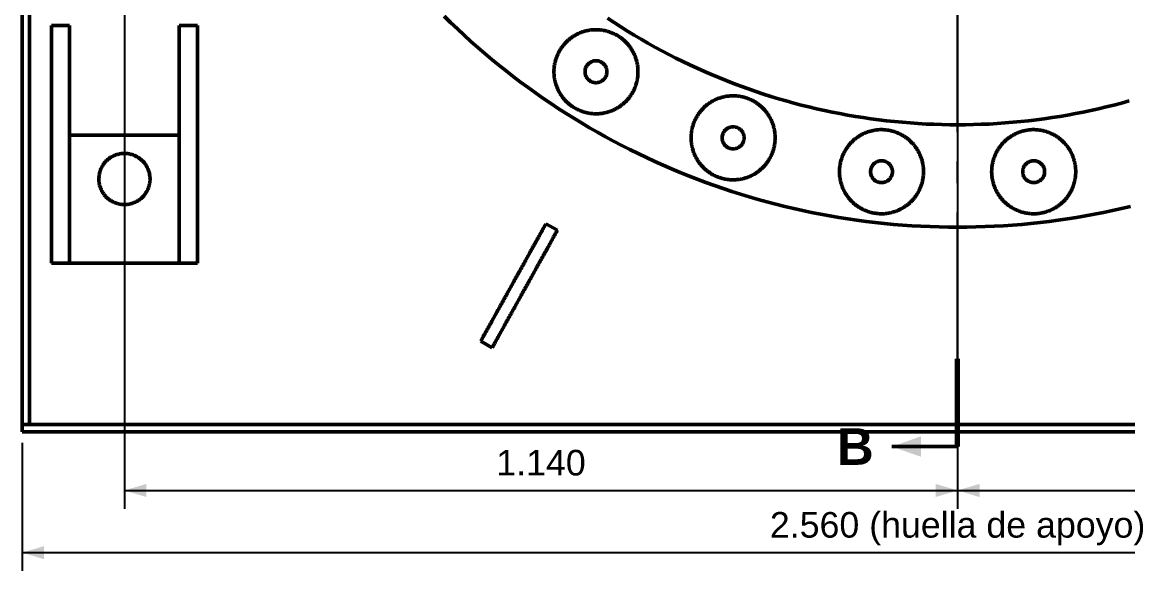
# Model space of a CAD drawing. Header units: millimetres. Extents: x 0 to 841, y 0 to 594.
# Drawn here: x 203.2 to 354.5, y 274 to 349 of the extents above; entities that cross this region are included whole.
import ezdxf
from ezdxf.enums import TextEntityAlignment as Align

# ---------------------------------------------------------------- set-up
doc = ezdxf.new("R2010")
doc.units = ezdxf.units.MM
doc.linetypes.add('EJE', pattern=[31, 20, -4, 3, -4])
for name, color, linetype, lineweight in [('CORTE', 7, 'EJE', 70), ('COTA', 7, 'CONTINUOUS', 25), ('EJE', 7, 'EJE', 25), ('TXT', 7, 'CONTINUOUS', 25), ('VIS', 7, 'CONTINUOUS', 50)]:
    doc.layers.add(name, color=color, linetype=linetype, lineweight=lineweight)
doc.styles.add('STD', font='LiberationSans-Regular.ttf')
doc.styles.add('STDB', font='LiberationSans-Bold.ttf')

msp = doc.modelspace()

# ---------------------------------------------------------------- linework, layer by layer
at = {"layer": 'CORTE'}
msp.add_line((331.25, 290.97), (331.25, 302.97), dxfattribs=at)
at = {"layer": 'COTA'}
for p, q in [((217.25, 419.47), (217.25, 282.47)), ((331.25, 419.47), (331.25, 282.47)), ((331.25, 419.47), (331.25, 282.47)), ((203.25, 291.47), (203.25, 273.97)), ((217.25, 284.97), (331.25, 284.97)), ((331.25, 284.97), (445.25, 284.97)), ((203.25, 276.47), (459.25, 276.47))]:
    msp.add_line(p, q, dxfattribs=at)
for points in [[(322.25, 290.97), (326.25, 289.57), (326.25, 292.37)], [(217.25, 284.97), (220.25, 284.07), (220.25, 285.87)], [(331.25, 284.97), (328.25, 285.87), (328.25, 284.07)], [(331.25, 284.97), (334.25, 284.07), (334.25, 285.87)], [(203.25, 276.47), (206.25, 275.57), (206.25, 277.37)]]:
    msp.add_solid(points, dxfattribs=at)
at = {"layer": 'EJE'}
msp.add_line((331.25, 302.97), (331.25, 538.97), dxfattribs=at)
at = {"layer": 'VIS'}
msp.add_line((331.25, 290.97), (322.25, 290.97), dxfattribs=at)
for points in [[(203.25, 293.97), (203.25, 547.97)], [(204.25, 293.97), (204.25, 547.97)], [(260.99, 349.82), (261.88, 348.94), (262.8, 348.08), (263.72, 347.22), (264.65, 346.38), (265.59, 345.55), (266.54, 344.73), (267.51, 343.92), (268.48, 343.13), (269.46, 342.35), (270.46, 341.58), (271.46, 340.82), (272.47, 340.07), (273.49, 339.34), (274.52, 338.62), (275.56, 337.91), (276.61, 337.22), (277.67, 336.54), (278.73, 335.87), (279.81, 335.22), (280.89, 334.58), (281.98, 333.96), (283.07, 333.34), (284.18, 332.74), (285.29, 332.16), (286.41, 331.59), (287.54, 331.03), (288.67, 330.49), (289.81, 329.96), (290.96, 329.45), (292.11, 328.95), (293.27, 328.47), (294.44, 328), (295.61, 327.54), (296.79, 327.1), (297.97, 326.68), (299.16, 326.26), (300.35, 325.87), (301.55, 325.49), (302.75, 325.12), (303.95, 324.77), (305.17, 324.44), (306.38, 324.12), (307.6, 323.81), (308.82, 323.52), (310.05, 323.25), (311.28, 322.99), (312.51, 322.75), (313.75, 322.52), (314.99, 322.31), (316.23, 322.11), (317.47, 321.93), (318.72, 321.76), (319.96, 321.61), (321.21, 321.48), (322.46, 321.36), (323.72, 321.26), (324.97, 321.17), (326.23, 321.1), (327.48, 321.05), (328.74, 321.01), (329.99, 320.98), (331.25, 320.97), (332.51, 320.98), (333.76, 321.01), (335.02, 321.05), (336.27, 321.1), (337.53, 321.17), (338.78, 321.26), (340.04, 321.36), (341.29, 321.48), (342.54, 321.61), (343.78, 321.76), (345.03, 321.93), (346.27, 322.11), (347.51, 322.31), (348.75, 322.52), (349.99, 322.75), (351.22, 322.99), (352.45, 323.25), (353.68, 323.52), (354.9, 323.81)], [(283.36, 349.54), (284.26, 348.95), (285.17, 348.36), (286.08, 347.79), (287.01, 347.23), (287.94, 346.68), (288.88, 346.14), (289.82, 345.61), (290.77, 345.1), (291.73, 344.59), (292.69, 344.1), (293.66, 343.63), (294.63, 343.16), (295.61, 342.7), (296.6, 342.26), (297.59, 341.83), (298.59, 341.42), (299.59, 341.01), (300.6, 340.62), (301.61, 340.24), (302.63, 339.88), (303.65, 339.52), (304.67, 339.18), (305.7, 338.86), (306.74, 338.54), (307.78, 338.24), (308.82, 337.95), (309.86, 337.68), (310.91, 337.41), (311.96, 337.16), (313.02, 336.93), (314.07, 336.71), (315.14, 336.5), (316.2, 336.3), (317.26, 336.12), (318.33, 335.95), (319.4, 335.79), (320.47, 335.65), (321.54, 335.52), (322.62, 335.41), (323.69, 335.31), (324.77, 335.22), (325.85, 335.14), (326.93, 335.08), (328.01, 335.04), (329.09, 335), (330.17, 334.98), (331.25, 334.97), (332.33, 334.98), (333.41, 335), (334.49, 335.04), (335.57, 335.08), (336.65, 335.14), (337.73, 335.22), (338.81, 335.31), (339.88, 335.41), (340.96, 335.52), (342.03, 335.65), (343.1, 335.79), (344.17, 335.95), (345.24, 336.12), (346.3, 336.3), (347.36, 336.5), (348.43, 336.71), (349.48, 336.93), (350.54, 337.16), (351.59, 337.41), (352.64, 337.68), (353.68, 337.95), (354.72, 338.24)], [(283.36, 349.54), (284.26, 348.95), (285.17, 348.36), (286.08, 347.79), (287.01, 347.23), (287.94, 346.68), (288.88, 346.14), (289.82, 345.61), (290.77, 345.1), (291.73, 344.59), (292.69, 344.1), (293.66, 343.63), (294.63, 343.16), (295.61, 342.7), (296.6, 342.26), (297.59, 341.83), (298.59, 341.42), (299.59, 341.01), (300.6, 340.62), (301.61, 340.24), (302.63, 339.88), (303.65, 339.52), (304.67, 339.18), (305.7, 338.86), (306.74, 338.54), (307.78, 338.24), (308.82, 337.95), (309.86, 337.68), (310.91, 337.41), (311.96, 337.16), (313.02, 336.93), (314.07, 336.71), (315.14, 336.5), (316.2, 336.3), (317.26, 336.12), (318.33, 335.95), (319.4, 335.79), (320.47, 335.65), (321.54, 335.52), (322.62, 335.41), (323.69, 335.31), (324.77, 335.22), (325.85, 335.14), (326.93, 335.08), (328.01, 335.04), (329.09, 335), (330.17, 334.98), (331.25, 334.97), (332.33, 334.98), (333.41, 335), (334.49, 335.04), (335.57, 335.08), (336.65, 335.14), (337.73, 335.22), (338.81, 335.31), (339.88, 335.41), (340.96, 335.52), (342.03, 335.65), (343.1, 335.79), (344.17, 335.95), (345.24, 336.12), (346.3, 336.3), (347.36, 336.5), (348.43, 336.71), (349.48, 336.93), (350.54, 337.16), (351.59, 337.41), (352.64, 337.68), (353.68, 337.95), (354.72, 338.24)], [(209.75, 348.56), (207.25, 348.56)], [(207.25, 316.06), (207.25, 348.56)], [(209.75, 316.06), (209.75, 348.56)], [(227.25, 348.56), (224.75, 348.56)], [(224.75, 316.06), (224.75, 348.56)], [(227.25, 316.06), (227.25, 348.56)], [(287.52, 342.23), (287.52, 342.35), (287.52, 342.47), (287.51, 342.59), (287.5, 342.71), (287.49, 342.83), (287.48, 342.95), (287.46, 343.07), (287.44, 343.18), (287.42, 343.3), (287.4, 343.42), (287.37, 343.54), (287.34, 343.65), (287.31, 343.77), (287.28, 343.89), (287.24, 344), (287.2, 344.11), (287.16, 344.23), (287.12, 344.34), (287.07, 344.45), (287.03, 344.56), (286.98, 344.67), (286.93, 344.78), (286.87, 344.88), (286.81, 344.99), (286.76, 345.1), (286.69, 345.2), (286.63, 345.3), (286.57, 345.4), (286.5, 345.5), (286.43, 345.6), (286.36, 345.7), (286.29, 345.79), (286.21, 345.88), (286.13, 345.98), (286.05, 346.07), (285.97, 346.15), (285.89, 346.24), (285.8, 346.33), (285.72, 346.41), (285.63, 346.49), (285.54, 346.57), (285.45, 346.65), (285.36, 346.72), (285.26, 346.8), (285.17, 346.87), (285.07, 346.94), (284.97, 347.01), (284.87, 347.07), (284.77, 347.14), (284.66, 347.2), (284.56, 347.26), (284.45, 347.31), (284.35, 347.37), (284.24, 347.42), (284.13, 347.47), (284.02, 347.52), (283.91, 347.57), (283.8, 347.61), (283.68, 347.65), (283.57, 347.69), (283.46, 347.73), (283.34, 347.76), (283.23, 347.79), (283.11, 347.82), (282.99, 347.85), (282.87, 347.87), (282.76, 347.89), (282.64, 347.91), (282.52, 347.93), (282.4, 347.94), (282.28, 347.96), (282.16, 347.97), (282.04, 347.97), (281.92, 347.98), (281.8, 347.98), (281.68, 347.98), (281.56, 347.97), (281.44, 347.97), (281.32, 347.96), (281.2, 347.95), (281.08, 347.94), (280.96, 347.92), (280.84, 347.9), (280.73, 347.88), (280.61, 347.86), (280.49, 347.83), (280.37, 347.81), (280.26, 347.78), (280.14, 347.74), (280.03, 347.71), (279.91, 347.67), (279.8, 347.63), (279.69, 347.59), (279.58, 347.54), (279.47, 347.5), (279.36, 347.45), (279.25, 347.4), (279.14, 347.34), (279.04, 347.29), (278.93, 347.23), (278.83, 347.17), (278.72, 347.11), (278.62, 347.04), (278.52, 346.97), (278.43, 346.91), (278.33, 346.83), (278.23, 346.76), (278.14, 346.69), (278.05, 346.61), (277.96, 346.53), (277.87, 346.45), (277.78, 346.37), (277.69, 346.28), (277.61, 346.2), (277.53, 346.11), (277.45, 346.02), (277.37, 345.93), (277.29, 345.84), (277.22, 345.74), (277.15, 345.65), (277.08, 345.55), (277.01, 345.45), (276.94, 345.35), (276.88, 345.25), (276.82, 345.15), (276.76, 345.04), (276.7, 344.94), (276.64, 344.83), (276.59, 344.72), (276.54, 344.61), (276.49, 344.51), (276.44, 344.39), (276.4, 344.28), (276.36, 344.17), (276.32, 344.06), (276.28, 343.94), (276.25, 343.83), (276.22, 343.71), (276.19, 343.6), (276.16, 343.48), (276.13, 343.36), (276.11, 343.24), (276.09, 343.13), (276.07, 343.01), (276.06, 342.89), (276.05, 342.77), (276.04, 342.65), (276.03, 342.53), (276.02, 342.41), (276.02, 342.29), (276.02, 342.17), (276.02, 342.05), (276.03, 341.93), (276.04, 341.81), (276.05, 341.69), (276.06, 341.57), (276.07, 341.45), (276.09, 341.33), (276.11, 341.21), (276.13, 341.1), (276.16, 340.98), (276.19, 340.86), (276.22, 340.75), (276.25, 340.63), (276.28, 340.51), (276.32, 340.4), (276.36, 340.29), (276.4, 340.17), (276.44, 340.06), (276.49, 339.95), (276.54, 339.84), (276.59, 339.73), (276.64, 339.63), (276.7, 339.52), (276.76, 339.41), (276.82, 339.31), (276.88, 339.21), (276.94, 339.11), (277.01, 339.01), (277.08, 338.91), (277.15, 338.81), (277.22, 338.71), (277.29, 338.62), (277.37, 338.53), (277.45, 338.44), (277.53, 338.35), (277.61, 338.26), (277.69, 338.17), (277.78, 338.09), (277.87, 338.01), (277.96, 337.93), (278.05, 337.85), (278.14, 337.77), (278.23, 337.7), (278.33, 337.62), (278.43, 337.55), (278.52, 337.48), (278.62, 337.42), (278.72, 337.35), (278.83, 337.29), (278.93, 337.23), (279.04, 337.17), (279.14, 337.12), (279.25, 337.06), (279.36, 337.01), (279.47, 336.96), (279.58, 336.91), (279.69, 336.87), (279.8, 336.83), (279.91, 336.79), (280.03, 336.75), (280.14, 336.71), (280.26, 336.68), (280.37, 336.65), (280.49, 336.62), (280.61, 336.6), (280.73, 336.57), (280.84, 336.55), (280.96, 336.54), (281.08, 336.52), (281.2, 336.51), (281.32, 336.5), (281.44, 336.49), (281.56, 336.48), (281.68, 336.48), (281.8, 336.48), (281.92, 336.48), (282.04, 336.49), (282.16, 336.49), (282.28, 336.5), (282.4, 336.51), (282.52, 336.53), (282.64, 336.54), (282.76, 336.56), (282.87, 336.59), (282.99, 336.61), (283.11, 336.64), (283.23, 336.67), (283.34, 336.7), (283.46, 336.73), (283.57, 336.77), (283.68, 336.81), (283.8, 336.85), (283.91, 336.89), (284.02, 336.94), (284.13, 336.98), (284.24, 337.04), (284.35, 337.09), (284.45, 337.14), (284.56, 337.2), (284.66, 337.26), (284.77, 337.32), (284.87, 337.38), (284.97, 337.45), (285.07, 337.52), (285.17, 337.59), (285.26, 337.66), (285.36, 337.73), (285.45, 337.81), (285.54, 337.89), (285.63, 337.97), (285.72, 338.05), (285.8, 338.13), (285.89, 338.22), (285.97, 338.3), (286.05, 338.39), (286.13, 338.48), (286.21, 338.57), (286.29, 338.67), (286.36, 338.76), (286.43, 338.86), (286.5, 338.96), (286.57, 339.06), (286.63, 339.16), (286.69, 339.26), (286.76, 339.36), (286.81, 339.47), (286.87, 339.57), (286.93, 339.68), (286.98, 339.79), (287.03, 339.9), (287.07, 340.01), (287.12, 340.12), (287.16, 340.23), (287.2, 340.34), (287.24, 340.46), (287.28, 340.57), (287.31, 340.69), (287.34, 340.8), (287.37, 340.92), (287.4, 341.04), (287.42, 341.15), (287.44, 341.27), (287.46, 341.39), (287.48, 341.51), (287.49, 341.63), (287.5, 341.75), (287.51, 341.87), (287.52, 341.99), (287.52, 342.11), (287.52, 342.23)], [(283.27, 342.23), (283.27, 342.35), (283.25, 342.47), (283.23, 342.59), (283.19, 342.7), (283.15, 342.82), (283.1, 342.93), (283.04, 343.03), (282.97, 343.13), (282.89, 343.22), (282.81, 343.31), (282.72, 343.39), (282.62, 343.46), (282.52, 343.53), (282.41, 343.58), (282.3, 343.63), (282.19, 343.67), (282.07, 343.7), (281.95, 343.72), (281.83, 343.73), (281.71, 343.73), (281.59, 343.72), (281.47, 343.7), (281.35, 343.67), (281.24, 343.63), (281.13, 343.58), (281.02, 343.53), (280.92, 343.46), (280.82, 343.39), (280.73, 343.31), (280.65, 343.22), (280.57, 343.13), (280.5, 343.03), (280.44, 342.93), (280.39, 342.82), (280.35, 342.7), (280.31, 342.59), (280.29, 342.47), (280.28, 342.35), (280.27, 342.23), (280.28, 342.11), (280.29, 341.99), (280.31, 341.87), (280.35, 341.75), (280.39, 341.64), (280.44, 341.53), (280.5, 341.43), (280.57, 341.33), (280.65, 341.23), (280.73, 341.15), (280.82, 341.07), (280.92, 340.99), (281.02, 340.93), (281.13, 340.87), (281.24, 340.83), (281.35, 340.79), (281.47, 340.76), (281.59, 340.74), (281.71, 340.73), (281.83, 340.73), (281.95, 340.74), (282.07, 340.76), (282.19, 340.79), (282.3, 340.83), (282.41, 340.87), (282.52, 340.93), (282.62, 340.99), (282.72, 341.07), (282.81, 341.15), (282.89, 341.23), (282.97, 341.33), (283.04, 341.43), (283.1, 341.53), (283.15, 341.64), (283.19, 341.75), (283.23, 341.87), (283.25, 341.99), (283.27, 342.11), (283.27, 342.23)], [(306.28, 333.19), (306.28, 333.31), (306.28, 333.43), (306.27, 333.55), (306.26, 333.67), (306.25, 333.79), (306.24, 333.91), (306.22, 334.03), (306.2, 334.15), (306.18, 334.27), (306.16, 334.38), (306.13, 334.5), (306.1, 334.62), (306.07, 334.73), (306.04, 334.85), (306, 334.96), (305.97, 335.08), (305.93, 335.19), (305.88, 335.3), (305.84, 335.41), (305.79, 335.52), (305.74, 335.63), (305.69, 335.74), (305.63, 335.85), (305.58, 335.95), (305.52, 336.06), (305.46, 336.16), (305.39, 336.26), (305.33, 336.37), (305.26, 336.47), (305.19, 336.56), (305.12, 336.66), (305.05, 336.75), (304.97, 336.85), (304.9, 336.94), (304.82, 337.03), (304.74, 337.12), (304.65, 337.21), (304.57, 337.29), (304.48, 337.37), (304.39, 337.46), (304.3, 337.53), (304.21, 337.61), (304.12, 337.69), (304.02, 337.76), (303.93, 337.83), (303.83, 337.9), (303.73, 337.97), (303.63, 338.04), (303.53, 338.1), (303.43, 338.16), (303.32, 338.22), (303.22, 338.28), (303.11, 338.33), (303, 338.39), (302.89, 338.44), (302.78, 338.48), (302.67, 338.53), (302.56, 338.57), (302.45, 338.62), (302.33, 338.65), (302.22, 338.69), (302.1, 338.72), (301.99, 338.76), (301.87, 338.79), (301.75, 338.81), (301.64, 338.84), (301.52, 338.86), (301.4, 338.88), (301.28, 338.89), (301.16, 338.91), (301.04, 338.92), (300.92, 338.93), (300.8, 338.94), (300.68, 338.94), (300.56, 338.94), (300.44, 338.94), (300.32, 338.94), (300.2, 338.93), (300.08, 338.93), (299.96, 338.91), (299.85, 338.9), (299.73, 338.89), (299.61, 338.87), (299.49, 338.85), (299.37, 338.82), (299.25, 338.8), (299.14, 338.77), (299.02, 338.74), (298.91, 338.71), (298.79, 338.67), (298.68, 338.63), (298.56, 338.6), (298.45, 338.55), (298.34, 338.51), (298.23, 338.46), (298.12, 338.41), (298.01, 338.36), (297.9, 338.31), (297.8, 338.25), (297.69, 338.19), (297.59, 338.13), (297.49, 338.07), (297.39, 338), (297.29, 337.94), (297.19, 337.87), (297.09, 337.8), (297, 337.73), (296.9, 337.65), (296.81, 337.57), (296.72, 337.5), (296.63, 337.41), (296.54, 337.33), (296.46, 337.25), (296.37, 337.16), (296.29, 337.07), (296.21, 336.99), (296.13, 336.89), (296.06, 336.8), (295.98, 336.71), (295.91, 336.61), (295.84, 336.51), (295.77, 336.42), (295.71, 336.32), (295.64, 336.21), (295.58, 336.11), (295.52, 336.01), (295.46, 335.9), (295.41, 335.8), (295.35, 335.69), (295.3, 335.58), (295.25, 335.47), (295.21, 335.36), (295.16, 335.25), (295.12, 335.13), (295.08, 335.02), (295.05, 334.91), (295.01, 334.79), (294.98, 334.68), (294.95, 334.56), (294.92, 334.44), (294.9, 334.33), (294.87, 334.21), (294.85, 334.09), (294.84, 333.97), (294.82, 333.85), (294.81, 333.73), (294.8, 333.61), (294.79, 333.49), (294.79, 333.37), (294.78, 333.25), (294.78, 333.13), (294.79, 333.01), (294.79, 332.89), (294.8, 332.77), (294.81, 332.65), (294.82, 332.53), (294.84, 332.42), (294.85, 332.3), (294.87, 332.18), (294.9, 332.06), (294.92, 331.94), (294.95, 331.83), (294.98, 331.71), (295.01, 331.59), (295.05, 331.48), (295.08, 331.36), (295.12, 331.25), (295.16, 331.14), (295.21, 331.03), (295.25, 330.92), (295.3, 330.81), (295.35, 330.7), (295.41, 330.59), (295.46, 330.48), (295.52, 330.38), (295.58, 330.27), (295.64, 330.17), (295.71, 330.07), (295.77, 329.97), (295.84, 329.87), (295.91, 329.77), (295.98, 329.68), (296.06, 329.58), (296.13, 329.49), (296.21, 329.4), (296.29, 329.31), (296.37, 329.22), (296.46, 329.14), (296.54, 329.05), (296.63, 328.97), (296.72, 328.89), (296.81, 328.81), (296.9, 328.74), (297, 328.66), (297.09, 328.59), (297.19, 328.52), (297.29, 328.45), (297.39, 328.38), (297.49, 328.32), (297.59, 328.25), (297.69, 328.19), (297.8, 328.14), (297.9, 328.08), (298.01, 328.03), (298.12, 327.97), (298.23, 327.92), (298.34, 327.88), (298.45, 327.83), (298.56, 327.79), (298.68, 327.75), (298.79, 327.71), (298.91, 327.68), (299.02, 327.65), (299.14, 327.62), (299.25, 327.59), (299.37, 327.56), (299.49, 327.54), (299.61, 327.52), (299.73, 327.5), (299.85, 327.48), (299.96, 327.47), (300.08, 327.46), (300.2, 327.45), (300.32, 327.45), (300.44, 327.44), (300.56, 327.44), (300.68, 327.44), (300.8, 327.45), (300.92, 327.46), (301.04, 327.47), (301.16, 327.48), (301.28, 327.49), (301.4, 327.51), (301.52, 327.53), (301.64, 327.55), (301.75, 327.57), (301.87, 327.6), (301.99, 327.63), (302.1, 327.66), (302.22, 327.7), (302.33, 327.73), (302.45, 327.77), (302.56, 327.81), (302.67, 327.86), (302.78, 327.9), (302.89, 327.95), (303, 328), (303.11, 328.05), (303.22, 328.11), (303.32, 328.16), (303.43, 328.22), (303.53, 328.28), (303.63, 328.35), (303.73, 328.41), (303.83, 328.48), (303.93, 328.55), (304.02, 328.62), (304.12, 328.7), (304.21, 328.77), (304.3, 328.85), (304.39, 328.93), (304.48, 329.01), (304.57, 329.1), (304.65, 329.18), (304.74, 329.27), (304.82, 329.36), (304.9, 329.45), (304.97, 329.54), (305.05, 329.63), (305.12, 329.73), (305.19, 329.82), (305.26, 329.92), (305.33, 330.02), (305.39, 330.12), (305.46, 330.22), (305.52, 330.33), (305.58, 330.43), (305.63, 330.54), (305.69, 330.64), (305.74, 330.75), (305.79, 330.86), (305.84, 330.97), (305.88, 331.08), (305.93, 331.2), (305.97, 331.31), (306, 331.42), (306.04, 331.54), (306.07, 331.65), (306.1, 331.77), (306.13, 331.88), (306.16, 332), (306.18, 332.12), (306.2, 332.24), (306.22, 332.36), (306.24, 332.47), (306.25, 332.59), (306.26, 332.71), (306.27, 332.83), (306.28, 332.95), (306.28, 333.07), (306.28, 333.19)], [(302.03, 333.19), (302.03, 333.31), (302.01, 333.43), (301.99, 333.55), (301.96, 333.67), (301.91, 333.78), (301.86, 333.89), (301.8, 333.99), (301.73, 334.09), (301.66, 334.19), (301.57, 334.27), (301.48, 334.35), (301.39, 334.43), (301.28, 334.49), (301.18, 334.55), (301.07, 334.6), (300.95, 334.63), (300.83, 334.66), (300.71, 334.68), (300.59, 334.69), (300.47, 334.69), (300.35, 334.68), (300.23, 334.66), (300.12, 334.63), (300, 334.6), (299.89, 334.55), (299.78, 334.49), (299.68, 334.43), (299.59, 334.35), (299.49, 334.27), (299.41, 334.19), (299.33, 334.09), (299.27, 333.99), (299.21, 333.89), (299.15, 333.78), (299.11, 333.67), (299.08, 333.55), (299.05, 333.43), (299.04, 333.31), (299.03, 333.19), (299.04, 333.07), (299.05, 332.95), (299.08, 332.83), (299.11, 332.72), (299.15, 332.6), (299.21, 332.5), (299.27, 332.39), (299.33, 332.29), (299.41, 332.2), (299.49, 332.11), (299.59, 332.03), (299.68, 331.96), (299.78, 331.89), (299.89, 331.84), (300, 331.79), (300.12, 331.75), (300.23, 331.72), (300.35, 331.7), (300.47, 331.69), (300.59, 331.69), (300.71, 331.7), (300.83, 331.72), (300.95, 331.75), (301.07, 331.79), (301.18, 331.84), (301.28, 331.89), (301.39, 331.96), (301.48, 332.03), (301.57, 332.11), (301.66, 332.2), (301.73, 332.29), (301.8, 332.39), (301.86, 332.5), (301.91, 332.6), (301.96, 332.72), (301.99, 332.83), (302.01, 332.95), (302.03, 333.07), (302.03, 333.19)], [(209.75, 316.06), (209.75, 333.56)], [(224.75, 333.56), (209.75, 333.56)], [(224.75, 316.06), (224.75, 333.56)], [(326.59, 328.56), (326.59, 328.68), (326.58, 328.8), (326.58, 328.92), (326.57, 329.04), (326.56, 329.16), (326.54, 329.28), (326.53, 329.4), (326.51, 329.51), (326.49, 329.63), (326.46, 329.75), (326.44, 329.87), (326.41, 329.98), (326.38, 330.1), (326.34, 330.22), (326.31, 330.33), (326.27, 330.44), (326.23, 330.56), (326.19, 330.67), (326.14, 330.78), (326.09, 330.89), (326.04, 331), (325.99, 331.11), (325.94, 331.21), (325.88, 331.32), (325.82, 331.43), (325.76, 331.53), (325.7, 331.63), (325.63, 331.73), (325.57, 331.83), (325.5, 331.93), (325.42, 332.03), (325.35, 332.12), (325.28, 332.21), (325.2, 332.31), (325.12, 332.4), (325.04, 332.48), (324.96, 332.57), (324.87, 332.66), (324.78, 332.74), (324.7, 332.82), (324.61, 332.9), (324.52, 332.98), (324.42, 333.05), (324.33, 333.13), (324.23, 333.2), (324.13, 333.27), (324.03, 333.34), (323.93, 333.4), (323.83, 333.47), (323.73, 333.53), (323.63, 333.59), (323.52, 333.64), (323.41, 333.7), (323.31, 333.75), (323.2, 333.8), (323.09, 333.85), (322.98, 333.9), (322.86, 333.94), (322.75, 333.98), (322.64, 334.02), (322.52, 334.06), (322.41, 334.09), (322.29, 334.12), (322.18, 334.15), (322.06, 334.18), (321.94, 334.2), (321.82, 334.22), (321.7, 334.24), (321.59, 334.26), (321.47, 334.27), (321.35, 334.29), (321.23, 334.3), (321.11, 334.3), (320.99, 334.31), (320.87, 334.31), (320.75, 334.31), (320.63, 334.31), (320.51, 334.3), (320.39, 334.29), (320.27, 334.28), (320.15, 334.27), (320.03, 334.25), (319.91, 334.23), (319.79, 334.21), (319.68, 334.19), (319.56, 334.16), (319.44, 334.14), (319.32, 334.11), (319.21, 334.07), (319.09, 334.04), (318.98, 334), (318.87, 333.96), (318.76, 333.92), (318.64, 333.87), (318.53, 333.83), (318.42, 333.78), (318.32, 333.73), (318.21, 333.67), (318.1, 333.62), (318, 333.56), (317.89, 333.5), (317.79, 333.44), (317.69, 333.37), (317.59, 333.3), (317.49, 333.24), (317.39, 333.16), (317.3, 333.09), (317.21, 333.02), (317.11, 332.94), (317.02, 332.86), (316.93, 332.78), (316.85, 332.7), (316.76, 332.61), (316.68, 332.53), (316.6, 332.44), (316.52, 332.35), (316.44, 332.26), (316.36, 332.17), (316.29, 332.07), (316.21, 331.98), (316.14, 331.88), (316.08, 331.78), (316.01, 331.68), (315.94, 331.58), (315.88, 331.48), (315.82, 331.37), (315.77, 331.27), (315.71, 331.16), (315.66, 331.05), (315.61, 330.95), (315.56, 330.84), (315.51, 330.72), (315.47, 330.61), (315.43, 330.5), (315.39, 330.39), (315.35, 330.27), (315.31, 330.16), (315.28, 330.04), (315.25, 329.93), (315.22, 329.81), (315.2, 329.69), (315.18, 329.57), (315.16, 329.46), (315.14, 329.34), (315.13, 329.22), (315.11, 329.1), (315.1, 328.98), (315.1, 328.86), (315.09, 328.74), (315.09, 328.62), (315.09, 328.5), (315.09, 328.38), (315.1, 328.26), (315.1, 328.14), (315.11, 328.02), (315.13, 327.9), (315.14, 327.78), (315.16, 327.66), (315.18, 327.54), (315.2, 327.43), (315.22, 327.31), (315.25, 327.19), (315.28, 327.08), (315.31, 326.96), (315.35, 326.84), (315.39, 326.73), (315.43, 326.62), (315.47, 326.5), (315.51, 326.39), (315.56, 326.28), (315.61, 326.17), (315.66, 326.06), (315.71, 325.96), (315.77, 325.85), (315.82, 325.74), (315.88, 325.64), (315.94, 325.54), (316.01, 325.44), (316.08, 325.34), (316.14, 325.24), (316.21, 325.14), (316.29, 325.04), (316.36, 324.95), (316.44, 324.86), (316.52, 324.77), (316.6, 324.68), (316.68, 324.59), (316.76, 324.5), (316.85, 324.42), (316.93, 324.34), (317.02, 324.26), (317.11, 324.18), (317.21, 324.1), (317.3, 324.03), (317.39, 323.95), (317.49, 323.88), (317.59, 323.81), (317.69, 323.75), (317.79, 323.68), (317.89, 323.62), (318, 323.56), (318.1, 323.5), (318.21, 323.45), (318.32, 323.39), (318.42, 323.34), (318.53, 323.29), (318.64, 323.24), (318.76, 323.2), (318.87, 323.16), (318.98, 323.12), (319.09, 323.08), (319.21, 323.04), (319.32, 323.01), (319.44, 322.98), (319.56, 322.95), (319.68, 322.93), (319.79, 322.9), (319.91, 322.88), (320.03, 322.87), (320.15, 322.85), (320.27, 322.84), (320.39, 322.83), (320.51, 322.82), (320.63, 322.81), (320.75, 322.81), (320.87, 322.81), (320.99, 322.81), (321.11, 322.82), (321.23, 322.82), (321.35, 322.83), (321.47, 322.84), (321.59, 322.86), (321.7, 322.87), (321.82, 322.89), (321.94, 322.92), (322.06, 322.94), (322.18, 322.97), (322.29, 323), (322.41, 323.03), (322.52, 323.06), (322.64, 323.1), (322.75, 323.14), (322.86, 323.18), (322.98, 323.22), (323.09, 323.27), (323.2, 323.31), (323.31, 323.37), (323.41, 323.42), (323.52, 323.47), (323.63, 323.53), (323.73, 323.59), (323.83, 323.65), (323.93, 323.71), (324.03, 323.78), (324.13, 323.85), (324.23, 323.92), (324.33, 323.99), (324.42, 324.06), (324.52, 324.14), (324.61, 324.22), (324.7, 324.3), (324.78, 324.38), (324.87, 324.46), (324.96, 324.55), (325.04, 324.63), (325.12, 324.72), (325.2, 324.81), (325.28, 324.9), (325.35, 325), (325.42, 325.09), (325.5, 325.19), (325.57, 325.29), (325.63, 325.39), (325.7, 325.49), (325.76, 325.59), (325.82, 325.69), (325.88, 325.8), (325.94, 325.9), (325.99, 326.01), (326.04, 326.12), (326.09, 326.23), (326.14, 326.34), (326.19, 326.45), (326.23, 326.56), (326.27, 326.67), (326.31, 326.79), (326.34, 326.9), (326.38, 327.02), (326.41, 327.13), (326.44, 327.25), (326.46, 327.37), (326.49, 327.48), (326.51, 327.6), (326.53, 327.72), (326.54, 327.84), (326.56, 327.96), (326.57, 328.08), (326.58, 328.2), (326.58, 328.32), (326.59, 328.44), (326.59, 328.56)], [(347.41, 328.56), (347.41, 328.68), (347.41, 328.8), (347.4, 328.92), (347.39, 329.04), (347.38, 329.16), (347.37, 329.28), (347.35, 329.4), (347.33, 329.51), (347.31, 329.63), (347.29, 329.75), (347.26, 329.87), (347.23, 329.98), (347.2, 330.1), (347.17, 330.22), (347.13, 330.33), (347.09, 330.44), (347.05, 330.56), (347.01, 330.67), (346.97, 330.78), (346.92, 330.89), (346.87, 331), (346.82, 331.11), (346.76, 331.21), (346.71, 331.32), (346.65, 331.43), (346.59, 331.53), (346.52, 331.63), (346.46, 331.73), (346.39, 331.83), (346.32, 331.93), (346.25, 332.03), (346.18, 332.12), (346.1, 332.21), (346.02, 332.31), (345.95, 332.4), (345.86, 332.48), (345.78, 332.57), (345.7, 332.66), (345.61, 332.74), (345.52, 332.82), (345.43, 332.9), (345.34, 332.98), (345.25, 333.05), (345.15, 333.13), (345.06, 333.2), (344.96, 333.27), (344.86, 333.34), (344.76, 333.4), (344.66, 333.47), (344.56, 333.53), (344.45, 333.59), (344.35, 333.64), (344.24, 333.7), (344.13, 333.75), (344.02, 333.8), (343.91, 333.85), (343.8, 333.9), (343.69, 333.94), (343.58, 333.98), (343.46, 334.02), (343.35, 334.06), (343.23, 334.09), (343.12, 334.12), (343, 334.15), (342.88, 334.18), (342.77, 334.2), (342.65, 334.22), (342.53, 334.24), (342.41, 334.26), (342.29, 334.27), (342.17, 334.29), (342.05, 334.3), (341.93, 334.3), (341.81, 334.31), (341.69, 334.31), (341.57, 334.31), (341.45, 334.31), (341.33, 334.3), (341.21, 334.29), (341.09, 334.28), (340.97, 334.27), (340.86, 334.25), (340.74, 334.23), (340.62, 334.21), (340.5, 334.19), (340.38, 334.16), (340.27, 334.14), (340.15, 334.11), (340.03, 334.07), (339.92, 334.04), (339.81, 334), (339.69, 333.96), (339.58, 333.92), (339.47, 333.87), (339.36, 333.83), (339.25, 333.78), (339.14, 333.73), (339.03, 333.67), (338.93, 333.62), (338.82, 333.56), (338.72, 333.5), (338.62, 333.44), (338.52, 333.37), (338.42, 333.3), (338.32, 333.24), (338.22, 333.16), (338.12, 333.09), (338.03, 333.02), (337.94, 332.94), (337.85, 332.86), (337.76, 332.78), (337.67, 332.7), (337.59, 332.61), (337.5, 332.53), (337.42, 332.44), (337.34, 332.35), (337.26, 332.26), (337.19, 332.17), (337.11, 332.07), (337.04, 331.98), (336.97, 331.88), (336.9, 331.78), (336.83, 331.68), (336.77, 331.58), (336.71, 331.48), (336.65, 331.37), (336.59, 331.27), (336.54, 331.16), (336.48, 331.05), (336.43, 330.95), (336.38, 330.84), (336.34, 330.72), (336.29, 330.61), (336.25, 330.5), (336.21, 330.39), (336.17, 330.27), (336.14, 330.16), (336.11, 330.04), (336.08, 329.93), (336.05, 329.81), (336.03, 329.69), (336, 329.57), (335.98, 329.46), (335.97, 329.34), (335.95, 329.22), (335.94, 329.1), (335.93, 328.98), (335.92, 328.86), (335.92, 328.74), (335.91, 328.62), (335.91, 328.5), (335.92, 328.38), (335.92, 328.26), (335.93, 328.14), (335.94, 328.02), (335.95, 327.9), (335.97, 327.78), (335.98, 327.66), (336, 327.54), (336.03, 327.43), (336.05, 327.31), (336.08, 327.19), (336.11, 327.08), (336.14, 326.96), (336.17, 326.84), (336.21, 326.73), (336.25, 326.62), (336.29, 326.5), (336.34, 326.39), (336.38, 326.28), (336.43, 326.17), (336.48, 326.06), (336.54, 325.96), (336.59, 325.85), (336.65, 325.74), (336.71, 325.64), (336.77, 325.54), (336.83, 325.44), (336.9, 325.34), (336.97, 325.24), (337.04, 325.14), (337.11, 325.04), (337.19, 324.95), (337.26, 324.86), (337.34, 324.77), (337.42, 324.68), (337.5, 324.59), (337.59, 324.5), (337.67, 324.42), (337.76, 324.34), (337.85, 324.26), (337.94, 324.18), (338.03, 324.1), (338.12, 324.03), (338.22, 323.95), (338.32, 323.88), (338.42, 323.81), (338.52, 323.75), (338.62, 323.68), (338.72, 323.62), (338.82, 323.56), (338.93, 323.5), (339.03, 323.45), (339.14, 323.39), (339.25, 323.34), (339.36, 323.29), (339.47, 323.24), (339.58, 323.2), (339.69, 323.16), (339.81, 323.12), (339.92, 323.08), (340.03, 323.04), (340.15, 323.01), (340.27, 322.98), (340.38, 322.95), (340.5, 322.93), (340.62, 322.9), (340.74, 322.88), (340.86, 322.87), (340.97, 322.85), (341.09, 322.84), (341.21, 322.83), (341.33, 322.82), (341.45, 322.81), (341.57, 322.81), (341.69, 322.81), (341.81, 322.81), (341.93, 322.82), (342.05, 322.82), (342.17, 322.83), (342.29, 322.84), (342.41, 322.86), (342.53, 322.87), (342.65, 322.89), (342.77, 322.92), (342.88, 322.94), (343, 322.97), (343.12, 323), (343.23, 323.03), (343.35, 323.06), (343.46, 323.1), (343.58, 323.14), (343.69, 323.18), (343.8, 323.22), (343.91, 323.27), (344.02, 323.31), (344.13, 323.37), (344.24, 323.42), (344.35, 323.47), (344.45, 323.53), (344.56, 323.59), (344.66, 323.65), (344.76, 323.71), (344.86, 323.78), (344.96, 323.85), (345.06, 323.92), (345.15, 323.99), (345.25, 324.06), (345.34, 324.14), (345.43, 324.22), (345.52, 324.3), (345.61, 324.38), (345.7, 324.46), (345.78, 324.55), (345.86, 324.63), (345.95, 324.72), (346.02, 324.81), (346.1, 324.9), (346.18, 325), (346.25, 325.09), (346.32, 325.19), (346.39, 325.29), (346.46, 325.39), (346.52, 325.49), (346.59, 325.59), (346.65, 325.69), (346.71, 325.8), (346.76, 325.9), (346.82, 326.01), (346.87, 326.12), (346.92, 326.23), (346.97, 326.34), (347.01, 326.45), (347.05, 326.56), (347.09, 326.67), (347.13, 326.79), (347.17, 326.9), (347.2, 327.02), (347.23, 327.13), (347.26, 327.25), (347.29, 327.37), (347.31, 327.48), (347.33, 327.6), (347.35, 327.72), (347.37, 327.84), (347.38, 327.96), (347.39, 328.08), (347.4, 328.2), (347.41, 328.32), (347.41, 328.44), (347.41, 328.56)], [(217.25, 331.06), (217.37, 331.06), (217.49, 331.05), (217.61, 331.04), (217.73, 331.03), (217.85, 331.01), (217.97, 330.99), (218.08, 330.96), (218.2, 330.93), (218.31, 330.9), (218.43, 330.86), (218.54, 330.81), (218.65, 330.77), (218.76, 330.72), (218.87, 330.66), (218.97, 330.61), (219.08, 330.55), (219.18, 330.48), (219.28, 330.41), (219.37, 330.34), (219.47, 330.27), (219.56, 330.19), (219.65, 330.11), (219.74, 330.03), (219.82, 329.94), (219.9, 329.85), (219.98, 329.76), (220.05, 329.66), (220.12, 329.56), (220.19, 329.47), (220.25, 329.36), (220.31, 329.26), (220.37, 329.15), (220.42, 329.05), (220.47, 328.94), (220.51, 328.82), (220.56, 328.71), (220.59, 328.6), (220.63, 328.48), (220.66, 328.37), (220.68, 328.25), (220.7, 328.13), (220.72, 328.01), (220.73, 327.89), (220.74, 327.77), (220.75, 327.65), (220.75, 327.53), (220.75, 327.41), (220.74, 327.29), (220.73, 327.17), (220.71, 327.05), (220.69, 326.93), (220.67, 326.82), (220.64, 326.7), (220.61, 326.58), (220.57, 326.47), (220.54, 326.35), (220.49, 326.24), (220.44, 326.13), (220.39, 326.02), (220.34, 325.92), (220.28, 325.81), (220.22, 325.71), (220.15, 325.61), (220.09, 325.51), (220.01, 325.41), (219.94, 325.32), (219.86, 325.23), (219.78, 325.14), (219.69, 325.05), (219.61, 324.97), (219.52, 324.89), (219.42, 324.82), (219.33, 324.74), (219.23, 324.67), (219.13, 324.61), (219.03, 324.55), (218.92, 324.49), (218.81, 324.43), (218.71, 324.38), (218.6, 324.33), (218.48, 324.29), (218.37, 324.25), (218.26, 324.21), (218.14, 324.18), (218.02, 324.15), (217.91, 324.12), (217.79, 324.1), (217.67, 324.09), (217.55, 324.07), (217.43, 324.07), (217.31, 324.06), (217.19, 324.06), (217.07, 324.07), (216.95, 324.07), (216.83, 324.09), (216.71, 324.1), (216.59, 324.12), (216.48, 324.15), (216.36, 324.18), (216.24, 324.21), (216.13, 324.25), (216.02, 324.29), (215.9, 324.33), (215.79, 324.38), (215.69, 324.43), (215.58, 324.49), (215.47, 324.55), (215.37, 324.61), (215.27, 324.67), (215.17, 324.74), (215.08, 324.82), (214.98, 324.89), (214.89, 324.97), (214.81, 325.05), (214.72, 325.14), (214.64, 325.23), (214.56, 325.32), (214.49, 325.41), (214.41, 325.51), (214.35, 325.61), (214.28, 325.71), (214.22, 325.81), (214.16, 325.92), (214.11, 326.02), (214.06, 326.13), (214.01, 326.24), (213.96, 326.35), (213.93, 326.47), (213.89, 326.58), (213.86, 326.7), (213.83, 326.82), (213.81, 326.93), (213.79, 327.05), (213.77, 327.17), (213.76, 327.29), (213.75, 327.41), (213.75, 327.53), (213.75, 327.65), (213.76, 327.77), (213.77, 327.89), (213.78, 328.01), (213.8, 328.13), (213.82, 328.25), (213.84, 328.37), (213.87, 328.48), (213.91, 328.6), (213.94, 328.71), (213.99, 328.82), (214.03, 328.94), (214.08, 329.05), (214.13, 329.15), (214.19, 329.26), (214.25, 329.36), (214.31, 329.47), (214.38, 329.56), (214.45, 329.66), (214.52, 329.76), (214.6, 329.85), (214.68, 329.94), (214.76, 330.03), (214.85, 330.11), (214.94, 330.19), (215.03, 330.27), (215.13, 330.34), (215.22, 330.41), (215.32, 330.48), (215.42, 330.55), (215.53, 330.61), (215.63, 330.66), (215.74, 330.72), (215.85, 330.77), (215.96, 330.81), (216.07, 330.86), (216.19, 330.9), (216.3, 330.93), (216.42, 330.96), (216.53, 330.99), (216.65, 331.01), (216.77, 331.03), (216.89, 331.04), (217.01, 331.05), (217.13, 331.06), (217.25, 331.06)], [(322.34, 328.56), (322.33, 328.68), (322.32, 328.8), (322.29, 328.92), (322.26, 329.03), (322.22, 329.15), (322.17, 329.26), (322.11, 329.36), (322.04, 329.46), (321.96, 329.55), (321.88, 329.64), (321.79, 329.72), (321.69, 329.79), (321.59, 329.86), (321.48, 329.91), (321.37, 329.96), (321.25, 330), (321.14, 330.03), (321.02, 330.05), (320.9, 330.06), (320.78, 330.06), (320.66, 330.05), (320.54, 330.03), (320.42, 330), (320.31, 329.96), (320.19, 329.91), (320.09, 329.86), (319.99, 329.79), (319.89, 329.72), (319.8, 329.64), (319.71, 329.55), (319.64, 329.46), (319.57, 329.36), (319.51, 329.26), (319.46, 329.15), (319.41, 329.03), (319.38, 328.92), (319.36, 328.8), (319.34, 328.68), (319.34, 328.56), (319.34, 328.44), (319.36, 328.32), (319.38, 328.2), (319.41, 328.08), (319.46, 327.97), (319.51, 327.86), (319.57, 327.76), (319.64, 327.66), (319.71, 327.56), (319.8, 327.48), (319.89, 327.4), (319.99, 327.32), (320.09, 327.26), (320.19, 327.2), (320.31, 327.16), (320.42, 327.12), (320.54, 327.09), (320.66, 327.07), (320.78, 327.06), (320.9, 327.06), (321.02, 327.07), (321.14, 327.09), (321.25, 327.12), (321.37, 327.16), (321.48, 327.2), (321.59, 327.26), (321.69, 327.32), (321.79, 327.4), (321.88, 327.48), (321.96, 327.56), (322.04, 327.66), (322.11, 327.76), (322.17, 327.86), (322.22, 327.97), (322.26, 328.08), (322.29, 328.2), (322.32, 328.32), (322.33, 328.44), (322.34, 328.56)], [(343.16, 328.56), (343.16, 328.68), (343.14, 328.8), (343.12, 328.92), (343.09, 329.03), (343.04, 329.15), (342.99, 329.26), (342.93, 329.36), (342.86, 329.46), (342.79, 329.55), (342.7, 329.64), (342.61, 329.72), (342.51, 329.79), (342.41, 329.86), (342.31, 329.91), (342.19, 329.96), (342.08, 330), (341.96, 330.03), (341.84, 330.05), (341.72, 330.06), (341.6, 330.06), (341.48, 330.05), (341.36, 330.03), (341.25, 330), (341.13, 329.96), (341.02, 329.91), (340.91, 329.86), (340.81, 329.79), (340.71, 329.72), (340.62, 329.64), (340.54, 329.55), (340.46, 329.46), (340.39, 329.36), (340.33, 329.26), (340.28, 329.15), (340.24, 329.03), (340.21, 328.92), (340.18, 328.8), (340.17, 328.68), (340.16, 328.56), (340.17, 328.44), (340.18, 328.32), (340.21, 328.2), (340.24, 328.08), (340.28, 327.97), (340.33, 327.86), (340.39, 327.76), (340.46, 327.66), (340.54, 327.56), (340.62, 327.48), (340.71, 327.4), (340.81, 327.32), (340.91, 327.26), (341.02, 327.2), (341.13, 327.16), (341.25, 327.12), (341.36, 327.09), (341.48, 327.07), (341.6, 327.06), (341.72, 327.06), (341.84, 327.07), (341.96, 327.09), (342.08, 327.12), (342.19, 327.16), (342.31, 327.2), (342.41, 327.26), (342.51, 327.32), (342.61, 327.4), (342.7, 327.48), (342.79, 327.56), (342.86, 327.66), (342.93, 327.76), (342.99, 327.86), (343.04, 327.97), (343.09, 328.08), (343.12, 328.2), (343.14, 328.32), (343.16, 328.44), (343.16, 328.56)], [(266, 305.37), (266.05, 305.47), (266.11, 305.58), (266.17, 305.68), (266.23, 305.79), (266.29, 305.89), (266.35, 306), (266.4, 306.1), (266.46, 306.21), (266.52, 306.32), (266.58, 306.42), (266.64, 306.53), (266.7, 306.63), (266.75, 306.74), (266.81, 306.84), (266.87, 306.95), (266.93, 307.05), (266.99, 307.16), (267.05, 307.26), (267.11, 307.37), (267.16, 307.47), (267.22, 307.58), (267.28, 307.68), (267.34, 307.79), (267.4, 307.89), (267.46, 308), (267.51, 308.1), (267.57, 308.21), (267.63, 308.31), (267.69, 308.42), (267.75, 308.52), (267.81, 308.63), (267.86, 308.73), (267.92, 308.84), (267.98, 308.94), (268.04, 309.05), (268.1, 309.15), (268.16, 309.26), (268.21, 309.36), (268.27, 309.47), (268.33, 309.57), (268.39, 309.68), (268.45, 309.78), (268.51, 309.89), (268.57, 309.99), (268.62, 310.1), (268.68, 310.2), (268.74, 310.31), (268.8, 310.42), (268.86, 310.52), (268.92, 310.63), (268.97, 310.73), (269.03, 310.84), (269.09, 310.94), (269.15, 311.05), (269.21, 311.15), (269.27, 311.26), (269.32, 311.36), (269.38, 311.47), (269.44, 311.57), (269.5, 311.68), (269.56, 311.78), (269.62, 311.89), (269.67, 311.99), (269.73, 312.1), (269.79, 312.2), (269.85, 312.31), (269.91, 312.41), (269.97, 312.52), (270.03, 312.62), (270.08, 312.73), (270.14, 312.83), (270.2, 312.94), (270.26, 313.04), (270.32, 313.15), (270.38, 313.25), (270.43, 313.36), (270.49, 313.46), (270.55, 313.57), (270.61, 313.67), (270.67, 313.78), (270.73, 313.88), (270.78, 313.99), (270.84, 314.09), (270.9, 314.2), (270.96, 314.3), (271.02, 314.41), (271.08, 314.52), (271.13, 314.62), (271.19, 314.73), (271.25, 314.83), (271.31, 314.94), (271.37, 315.04), (271.43, 315.15), (271.49, 315.25), (271.54, 315.36), (271.6, 315.46), (271.66, 315.57), (271.72, 315.67), (271.78, 315.78), (271.84, 315.88), (271.89, 315.99), (271.95, 316.09), (272.01, 316.2), (272.07, 316.3), (272.13, 316.41), (272.19, 316.51), (272.24, 316.62), (272.3, 316.72), (272.36, 316.83), (272.42, 316.93), (272.48, 317.04), (272.54, 317.14), (272.6, 317.25), (272.65, 317.35), (272.71, 317.46), (272.77, 317.56), (272.83, 317.67), (272.89, 317.77), (272.95, 317.88), (273, 317.98), (273.06, 318.09), (273.12, 318.19), (273.18, 318.3), (273.24, 318.4), (273.3, 318.51), (273.35, 318.61), (273.41, 318.72), (273.47, 318.83), (273.53, 318.93), (273.59, 319.04), (273.65, 319.14), (273.7, 319.25), (273.76, 319.35), (273.82, 319.46), (273.88, 319.56), (273.94, 319.67), (274, 319.77), (274.06, 319.88), (274.11, 319.98), (274.17, 320.09), (274.23, 320.19), (274.29, 320.3), (274.35, 320.4), (274.41, 320.51), (274.46, 320.61), (274.52, 320.72), (274.58, 320.82), (274.64, 320.93), (274.7, 321.03), (274.76, 321.14), (274.81, 321.24), (274.87, 321.35), (274.93, 321.45)], [(274.93, 321.45), (276.5, 320.58)], [(267.57, 304.49), (267.63, 304.6), (267.69, 304.71), (267.74, 304.81), (267.8, 304.92), (267.86, 305.02), (267.92, 305.13), (267.98, 305.23), (268.04, 305.34), (268.09, 305.44), (268.15, 305.55), (268.21, 305.65), (268.27, 305.76), (268.33, 305.86), (268.39, 305.97), (268.44, 306.07), (268.5, 306.18), (268.56, 306.28), (268.62, 306.39), (268.68, 306.49), (268.74, 306.6), (268.8, 306.7), (268.85, 306.81), (268.91, 306.91), (268.97, 307.02), (269.03, 307.12), (269.09, 307.23), (269.15, 307.33), (269.2, 307.44), (269.26, 307.54), (269.32, 307.65), (269.38, 307.75), (269.44, 307.86), (269.5, 307.96), (269.55, 308.07), (269.61, 308.17), (269.67, 308.28), (269.73, 308.38), (269.79, 308.49), (269.85, 308.59), (269.9, 308.7), (269.96, 308.8), (270.02, 308.91), (270.08, 309.02), (270.14, 309.12), (270.2, 309.23), (270.26, 309.33), (270.31, 309.44), (270.37, 309.54), (270.43, 309.65), (270.49, 309.75), (270.55, 309.86), (270.61, 309.96), (270.66, 310.07), (270.72, 310.17), (270.78, 310.28), (270.84, 310.38), (270.9, 310.49), (270.96, 310.59), (271.01, 310.7), (271.07, 310.8), (271.13, 310.91), (271.19, 311.01), (271.25, 311.12), (271.31, 311.22), (271.37, 311.33), (271.42, 311.43), (271.48, 311.54), (271.54, 311.64), (271.6, 311.75), (271.66, 311.85), (271.72, 311.96), (271.77, 312.06), (271.83, 312.17), (271.89, 312.27), (271.95, 312.38), (272.01, 312.48), (272.07, 312.59), (272.12, 312.69), (272.18, 312.8), (272.24, 312.9), (272.3, 313.01), (272.36, 313.12), (272.42, 313.22), (272.47, 313.33), (272.53, 313.43), (272.59, 313.54), (272.65, 313.64), (272.71, 313.75), (272.77, 313.85), (272.83, 313.96), (272.88, 314.06), (272.94, 314.17), (273, 314.27), (273.06, 314.38), (273.12, 314.48), (273.18, 314.59), (273.23, 314.69), (273.29, 314.8), (273.35, 314.9), (273.41, 315.01), (273.47, 315.11), (273.53, 315.22), (273.58, 315.32), (273.64, 315.43), (273.7, 315.53), (273.76, 315.64), (273.82, 315.74), (273.88, 315.85), (273.93, 315.95), (273.99, 316.06), (274.05, 316.16), (274.11, 316.27), (274.17, 316.37), (274.23, 316.48), (274.29, 316.58), (274.34, 316.69), (274.4, 316.79), (274.46, 316.9), (274.52, 317), (274.58, 317.11), (274.64, 317.22), (274.69, 317.32), (274.75, 317.43), (274.81, 317.53), (274.87, 317.64), (274.93, 317.74), (274.99, 317.85), (275.04, 317.95), (275.1, 318.06), (275.16, 318.16), (275.22, 318.27), (275.28, 318.37), (275.34, 318.48), (275.39, 318.58), (275.45, 318.69), (275.51, 318.79), (275.57, 318.9), (275.63, 319), (275.69, 319.11), (275.75, 319.21), (275.8, 319.32), (275.86, 319.42), (275.92, 319.53), (275.98, 319.63), (276.04, 319.74), (276.1, 319.84), (276.15, 319.95), (276.21, 320.05), (276.27, 320.16), (276.33, 320.26), (276.39, 320.37), (276.45, 320.47), (276.5, 320.58)], [(209.75, 316.06), (207.25, 316.06)], [(224.75, 316.06), (209.75, 316.06)], [(227.25, 316.06), (224.75, 316.06)], [(267.57, 304.49), (266, 305.37)], [(203.25, 292.97), (203.25, 293.97)], [(203.25, 293.97), (459.25, 293.97)], [(203.25, 293.97), (204.25, 293.97)], [(203.25, 292.97), (459.25, 292.97)]]:
    msp.add_lwpolyline(points, dxfattribs=at)

# ---------------------------------------------------------------- texts
at = {"layer": 'TXT', "style": 'STDB'}
msp.add_text('B', height=5, dxfattribs=at).set_placement((317.25, 290.97), align=Align.MIDDLE_CENTER)
at = {"layer": 'TXT', "style": 'STD'}
for s, p in [('1.140', (274.25, 285.97)), ('2.560 (huella de apoyo)', (331.25, 277.47))]:
    msp.add_text(s, height=3.5, dxfattribs=at).set_placement(p, align=Align.BOTTOM_CENTER)

doc.saveas('drawing.dxf')
